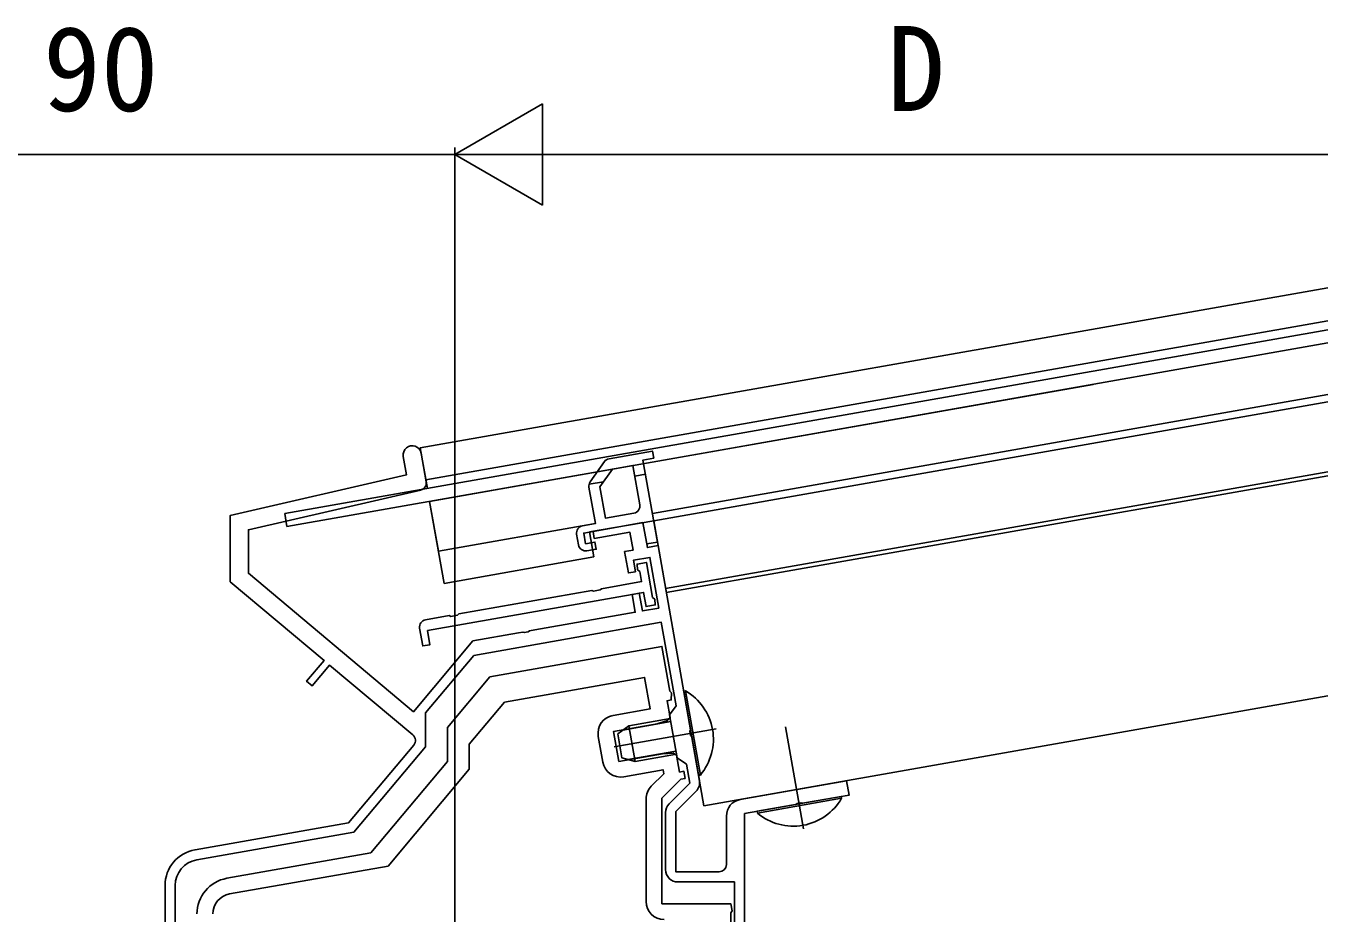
# Model space of a CAD drawing. Units: millimetres, scale not verified. Extents: x -700 to 700, y -1043 to 1037.
# Drawn here: x -114.2 to 65.6, y -327.5 to -204.9 of the extents above; entities that cross this region are included whole.
import ezdxf
from ezdxf.enums import TextEntityAlignment as Align

# ---------------------------------------------------------------- set-up
doc = ezdxf.new("R2010")
doc.units = ezdxf.units.MM
doc.header["$LTSCALE"] = 6
for name, color, linetype in [('0-3_YKK_11', 7, 'Continuous'), ('0-4_YKK_12', 2, 'Continuous'), ('0-5_YKK_13', 4, 'Continuous'), ('0-6_YKK_D', 6, 'Continuous')]:
    doc.layers.add(name, color=color, linetype=linetype)
doc.styles.add('ＭＳ ゴシック', font='')
doc.styles.get('ＭＳ ゴシック').set_extended_font_data('MS Gothic')

msp = doc.modelspace()

# ---------------------------------------------------------------- linework, layer by layer
at = {"layer": '0-3_YKK_11'}
for p, q in [((-58.952, -267.85), (-59.647, -263.91)), ((-34.561, -306.552), (-35.186, -303.006)), ((-28.6, -325.809), (-28.6, -311.651)), ((-25.9, -321.409), (-25.9, -313.52)), ((-17.5, -314.003), (-17.5, -320.709)), ((-95, -323.598), (-95, -356.415))]:
    msp.add_line(p, q, dxfattribs=at)
for points in [[(-62.109, -264.344), (-61.661, -266.883), (-86, -272.502), (-86, -281.656), (-73.054, -292.519), (-75.461, -295.388), (-74.695, -296.031), (-72.288, -293.162), (-60.797, -302.804)], [(-21.218, -309.088), (-22.287, -303.025), (-22.437, -302.865), (-22.532, -302.324), (-22.446, -302.122), (-26.933, -276.673), (-28.411, -276.934), (-29.018, -273.487), (-35.912, -274.703), (-35.738, -275.687), (-30.814, -274.819), (-30.38, -277.281), (-31.562, -277.489), (-31.041, -280.444), (-30.056, -280.27), (-30.334, -278.695), (-28.069, -278.295), (-26.836, -285.287), (-29.101, -285.687), (-29.535, -283.225), (-30.52, -283.398), (-30.086, -285.86), (-43.966, -288.308), (-44.702, -288.438), (-44.862, -288.588), (-45.404, -288.683), (-45.605, -288.597), (-46.199, -288.701), (-52.508, -289.814), (-60.722, -299.603), (-83.5, -280.49), (-83.5, -274.49), (-59.712, -268.998)], [(-58.784, -288.382), (-28.944, -283.12), (-28.597, -285.09), (-27.317, -284.864), (-27.399, -284.071), (-27.704, -283.823), (-28.556, -278.99), (-29.836, -279.216), (-29.754, -280.01), (-29.449, -280.257), (-29.205, -281.643), (-34.749, -282.621), (-34.913, -282.795), (-35.856, -282.961), (-36.07, -282.854), (-54.445, -286.094), (-54.609, -286.268), (-55.552, -286.434), (-55.766, -286.327), (-59.045, -286.905)], [(-25.402, -312.318), (-22.569, -309.485), (-23.033, -306.855), (-24.308, -305.962), (-25.349, -300.053), (-24.457, -298.779), (-26.489, -287.257), (-52.363, -291.819), (-59.031, -299.766), (-59.031, -304.433), (-68.928, -316.227), (-90.625, -320.053)], [(-59.856, -288.063), (-59.422, -290.525), (-58.437, -290.352), (-58.784, -288.382)], [(-25.322, -296.757), (-26.408, -290.594), (-50.142, -294.779), (-56, -301.76), (-56, -306.46), (-66.606, -319.099), (-86.468, -322.602)], [(-33.158, -300.11), (-28.037, -299.207), (-28.801, -294.874), (-48.12, -298.281), (-53, -304.096), (-53, -307.552), (-64.21, -320.911), (-86.086, -324.768)], [(-16.9, -339.968), (-16.9, -327.351), (-16.713, -327.073), (-16.9, -326.109), (-26.4, -326.109), (-26.4, -311.527), (-23.79, -308.917), (-23.196, -308.813), (-23.369, -307.828), (-23.96, -307.932), (-24.371, -305.601), (-24.824, -305.34), (-26.335, -305.406), (-32.342, -306.465), (-33.072, -302.329), (-27.064, -301.27), (-25.621, -300.815), (-25.286, -300.415), (-25.697, -298.084), (-25.106, -297.98), (-25.089, -296.998), (-25.322, -296.757)], [(-60.674, -304.213), (-69.673, -314.937), (-90.868, -318.674)], [(-27.868, -309.884), (-26.153, -308.168), (-26.248, -307.625), (-31.665, -308.58)], [(-15, -384.317), (-15, -313.663), (-7.897, -312.411), (-7.737, -312.261), (-7.196, -312.165), (-6.994, -312.251), (-0.552, -311.115), (-0.899, -309.146), (-15.599, -311.738)], [(-18.5, -321.709), (-24.5, -321.709), (-24.5, -313.396), (-21.69, -310.586)], [(-44.1, -405.009), (-44.1, -406.809), (-37, -406.809), (-35.6, -408.209), (-33.5, -408.209), (-33, -407.709), (-27, -407.709), (-26.5, -408.209), (-17, -408.209), (-17, -379.709), (-16.4, -379.109), (-16.4, -323.109), (-24.2, -323.109)], [(-93.6, -323.598), (-93.6, -408.209), (-83.5, -408.209), (-83, -407.709), (-77, -407.709), (-76.5, -408.209), (-74.4, -408.209), (-73, -406.809), (-65.9, -406.809), (-65.9, -405.009)]]:
    msp.add_lwpolyline(points, dxfattribs=at)
for centre, radius, start, end in [((-60.878, -264.127), 1.25, 10, 190.00002), ((-59.937, -268.024), 1, 283, 9.99997), ((-58.871, -287.89), 1, 100.00001, 189.99999), ((-32.724, -302.572), 2.5, 100.00001, 189.99999), ((-61.44, -303.57), 1, 320.00002, 50), ((-32.099, -306.118), 2.5, 190.00001, 279.99999), ((-22.892, -309.384), 1.7, 315.00003, 10.00003), ((-26.1, -311.651), 2.5, 135.00001, 180), ((-24.2, -313.52), 1.7, 135.00001, 180.00001), ((-15.2, -314.003), 2.3, 100.00002, 179.99999), ((-90, -323.598), 5, 100.00001, 179.99999), ((-90, -323.598), 3.6, 100.00001, 179.99999), ((-24.2, -321.409), 1.7, 180.00001, 269.99999), ((-18.5, -320.709), 1, 270.00001, 359.99999), ((-85.6, -327.526), 5, 100.00001, 179.99999), ((-85.6, -327.526), 2.8, 100.00002, 179.99999), ((-26.1, -325.809), 2.5, 180.00001, 269.99999)]:
    msp.add_arc(centre, radius, start, end, dxfattribs=at)
at = {"layer": '0-4_YKK_12'}
for p, q in [((-59.777, -263.171), (65.551, -241.073)), ((-58.996, -267.603), (65.551, -245.642)), ((-55, -506.21), (-55, -245.119)), ((-27.541, -273.227), (65.551, -256.812)), ((-59.777, -263.171), (-58.787, -268.785)), ((-25.89, -282.59), (65.551, -266.467)), ((-25.796, -283.124), (65.551, -267.017)), ((-58.475, -270.557), (-56.478, -281.883)), ((-36.405, -274.789), (-27.541, -273.227)), ((-35.797, -278.236), (-36.405, -274.789)), ((-20.595, -312.619), (-27.541, -273.227)), ((-56.478, -281.883), (-35.797, -278.236)), ((-20.595, -312.619), (65.551, -297.429)), ((-18.92, -301.966), (-33.012, -304.451)), ((-6.838, -315.778), (-9.323, -301.685))]:
    msp.add_line(p, q, dxfattribs=at)
at = {"layer": '0-5_YKK_13'}
for p, q in [((65.551, -246.861), (-78.483, -272.258)), ((65.551, -248.689), (-58.475, -270.557)), ((33.112, -254.408), (-78.171, -274.03)), ((65.551, -255.795), (-27.727, -272.243)), ((-34.353, -265.078), (-36.311, -267.875)), ((-30.408, -265.609), (-29.453, -271.025)), ((-28.67, -266.825), (-30.147, -267.086)), ((-36.46, -268.199), (-34.459, -267.846)), ((-78.483, -272.258), (-78.171, -274.03)), ((-38.177, -275.102), (-37.917, -276.579)), ((-23.147, -296.72), (-23.391, -296.763)), ((-23.391, -296.763), (-21.342, -308.384)), ((-21.098, -308.341), (-23.147, -296.72)), ((-32.51, -302.636), (-30.975, -301.553)), ((-25.187, -300.972), (-31.806, -302.139)), ((-25.263, -300.546), (-30.975, -301.553)), ((-30.106, -306.477), (-30.975, -301.553)), ((-31.919, -305.984), (-32.51, -302.636)), ((-24.47, -305.044), (-31.088, -306.21)), ((-24.394, -305.47), (-30.106, -306.477)), ((-30.106, -306.477), (-31.919, -305.984)), ((-21.098, -308.341), (-21.342, -308.384)), ((-1.635, -311.306), (-13.256, -313.356)), ((-13.213, -313.599), (-1.592, -311.55)), ((-1.592, -311.55), (-1.635, -311.306)), ((-13.213, -313.599), (-13.256, -313.356))]:
    msp.add_line(p, q, dxfattribs=at)
for points in [[(-27.02, -276.181), (-29.017, -264.856), (-27.54, -264.595), (-27.714, -263.61), (-33.707, -264.667)], [(-30.264, -272.183), (-34.203, -272.878), (-34.963, -268.566), (-33.243, -266.108), (-30.408, -265.609)], [(-36.476, -268.622), (-35.593, -273.631), (-37.366, -273.943)], [(-35.865, -273.678), (-57.259, -277.45), (-58.475, -270.558)], [(-36.758, -277.39), (-35.478, -277.165), (-35.652, -276.18), (-36.932, -276.405), (-37.192, -274.928), (-29.018, -273.487), (-28.498, -276.441), (-27.02, -276.181)]]:
    msp.add_lwpolyline(points, dxfattribs=at)
for centre, radius, start, end in [((-33.533, -265.652), 1, 99.99998, 144.99997), ((-35.492, -268.449), 1, 144.99997, 190.00002), ((-30.437, -271.199), 1, 280, 9.99998), ((-37.192, -274.928), 1, 99.99998, 190.00002), ((-36.932, -276.405), 1, 190.00002, 280), ((-26.995, -303.39), 7.7, 319.98312, 60.01688), ((-8.262, -307.702), 7.7, 229.98312, 330.01688)]:
    msp.add_arc(centre, radius, start, end, dxfattribs=at)
at = {"layer": '0-6_YKK_D'}
for p, q in [((-55, -222.682), (-42.876, -215.682)), ((-42.876, -229.682), (-42.876, -215.682)), ((-145, -222.682), (-55, -222.682)), ((-55, -255.728), (-55, -221.682)), ((-55, -255.728), (-55, -221.682)), ((-55, -222.682), (-42.876, -229.682)), ((-55, -222.682), (-30.751, -222.682)), ((-41, -222.682), (65.551, -222.682))]:
    msp.add_line(p, q, dxfattribs=at)

# ---------------------------------------------------------------- texts
at = {"layer": '0-6_YKK_D', "style": 'ＭＳ ゴシック'}
for s, p in [('90', (-111.864, -220.182)), ('D', (4.684, -220.182))]:
    msp.add_text(s, height=11.73, dxfattribs=at).set_placement(p, align=Align.BOTTOM_LEFT)

doc.saveas('drawing.dxf')
